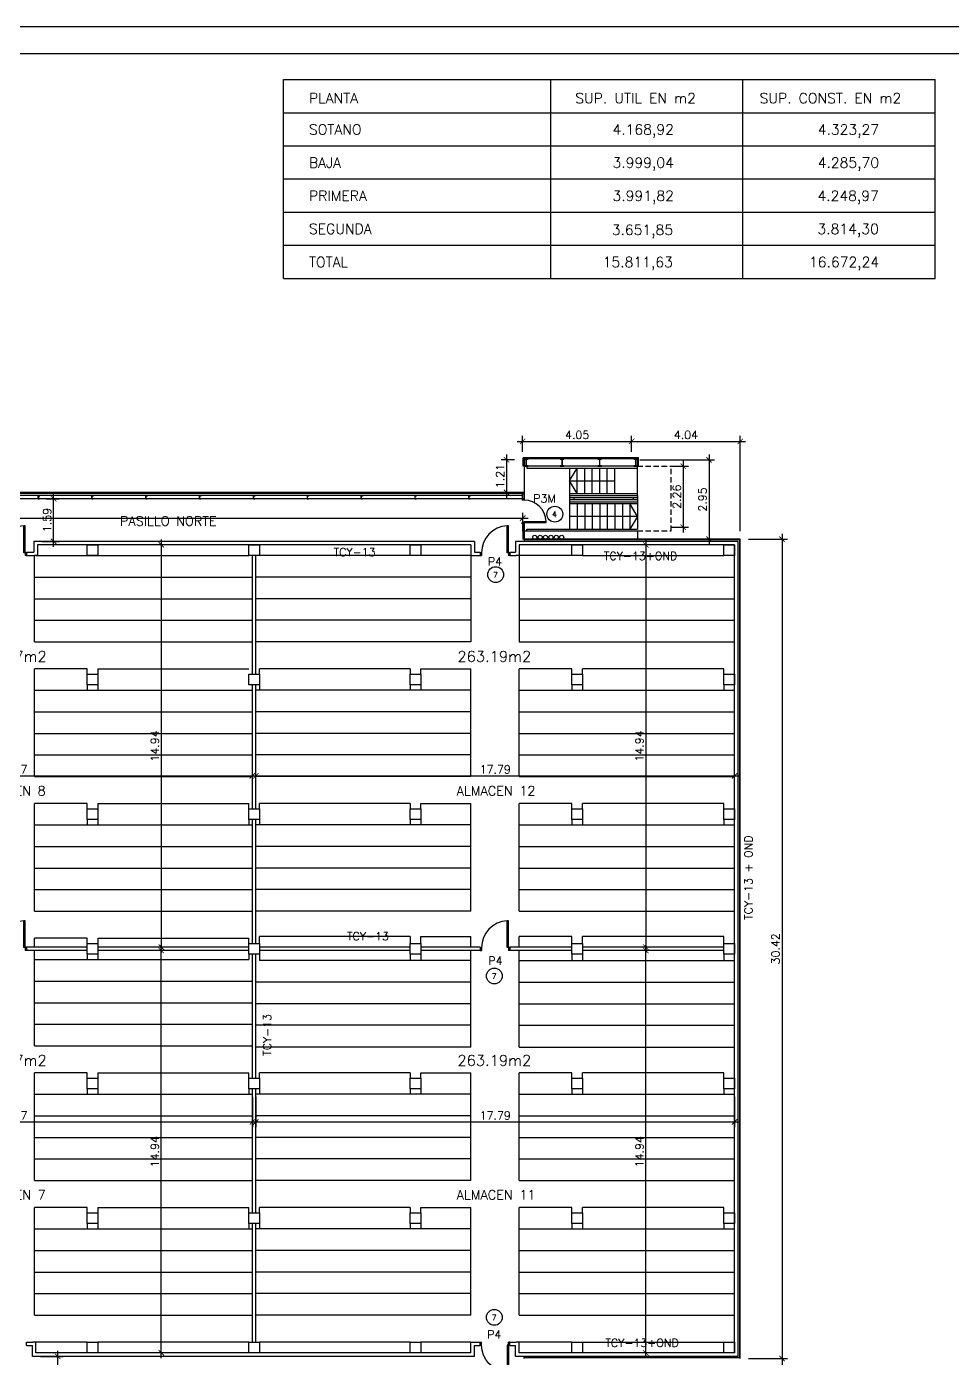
# Model space of a CAD drawing. Extents: x -1 to 154, y -18 to 77.
# Drawn here: x 67.16 to 101.55, y 27.43 to 76.88 of the extents above; entities that cross this region are included whole.
import ezdxf

# ---------------------------------------------------------------- set-up
doc = ezdxf.new("R2010")
doc.units = 0
doc.linetypes.add('TRAZOS', pattern=[0.75, 0.5, -0.25])
doc.layers.get('0').update_dxf_attribs({"linetype": 'CONTINUOUS'})
doc.layers.get('DEFPOINTS').update_dxf_attribs({"linetype": 'CONTINUOUS'})
for name, color, linetype in [('2', 2, 'CONTINUOUS'), ('4', 3, 'CONTINUOUS'), ('AMAESTRADO', 4, 'CONTINUOUS'), ('CARPINT', 1, 'CONTINUOUS'), ('COTAS', 7, 'CONTINUOUS'), ('FORMATO', 7, 'CONTINUOUS'), ('MOB', 40, 'CONTINUOUS'), ('REF-CAR', 3, 'CONTINUOUS'), ('SUP', 4, 'CONTINUOUS'), ('TABIQUERIA', 4, 'CONTINUOUS')]:
    doc.layers.add(name, color=color, linetype=linetype)
doc.styles.add('ROMANS', font='romans.shx')
doc.dimstyles.get("Standard").update_dxf_attribs({"dimtxt": 0.18, "dimasz": 0.18, "dimexe": 0.18, "dimexo": 0.0625, "dimgap": 0.09, "dimtad": 0, "dimtih": 1, "dimtoh": 1, "dimdec": 4, "dimzin": 0, "dimdsep": 46, "dimtxsty": 'Standard', "dimcen": 0.09, "dimadec": 0, "dimazin": 0, "dimtfac": 1, "dimtdec": 4, "dimtofl": 0, "dimtmove": 0, "dimatfit": 3, "dimfxl": 0, "dimtolj": 1, "dimtzin": 0, "dimarcsym": 0})

# ---------------------------------------------------------------- blocks, each defined once
blk = doc.blocks.new('_ARCHTICK')
at = {"color": 0, "linetype": 'ByBlock', "const_width": 0.15}
blk.add_lwpolyline([(-0.5, -0.5), (0.5, 0.5)], dxfattribs=at)
blk = doc.blocks.new('*D5')
at = {"linetype": 'ByBlock'}
for p, q in [((57.113, 57.632), (55.962, 57.632)), ((56.162, 57.832), (56.162, 42.497)), ((57.113, 42.697), (55.962, 42.697))]:
    blk.add_line(p, q, dxfattribs=at)
at = {"layer": 'DEFPOINTS', "color": 0, "linetype": 'ByBlock'}
for p in [(57.413, 57.632), (56.162, 42.697), (57.413, 42.697)]:
    blk.add_point(p, dxfattribs=at)
at = {"linetype": 'ByBlock', "xscale": 0.2, "yscale": 0.2, "zscale": 0.2}
for p, rotation in [((56.162, 57.632), 90), ((56.162, 42.697), 270)]:
    blk.add_blockref('_ARCHTICK', p, dxfattribs=dict(at, rotation=rotation))
at = {"linetype": 'ByBlock', "insert": (55.922, 50.164), "char_height": 0.3, "attachment_point": 5, "rotation": 90, "style": 'ROMANS'}
blk.add_mtext('\\A1;14.94', dxfattribs=at)
blk = doc.blocks.new('*D6')
at = {"linetype": 'ByBlock'}
for p, q in [((57.113, 42.567), (55.962, 42.567)), ((56.162, 27.432), (56.162, 42.767)), ((57.113, 27.632), (55.962, 27.632))]:
    blk.add_line(p, q, dxfattribs=at)
at = {"layer": 'DEFPOINTS', "color": 0, "linetype": 'ByBlock'}
for p in [(56.162, 42.567), (57.413, 42.567), (57.413, 27.632)]:
    blk.add_point(p, dxfattribs=at)
at = {"linetype": 'ByBlock', "xscale": 0.2, "yscale": 0.2, "zscale": 0.2}
for p, rotation in [((56.162, 42.567), 90), ((56.162, 27.632), 270)]:
    blk.add_blockref('_ARCHTICK', p, dxfattribs=dict(at, rotation=rotation))
at = {"linetype": 'ByBlock', "insert": (55.922, 35.099), "char_height": 0.3, "attachment_point": 5, "rotation": 90, "style": 'ROMANS'}
blk.add_mtext('\\A1;14.94', dxfattribs=at)
blk = doc.blocks.new('*D11')
at = {"linetype": 'ByBlock'}
for p, q in [((57.678, 37.132), (57.678, 36.006)), ((75.548, 37.132), (75.548, 36.006)), ((57.478, 36.206), (75.748, 36.206))]:
    blk.add_line(p, q, dxfattribs=at)
at = {"layer": 'DEFPOINTS', "color": 0, "linetype": 'ByBlock'}
for p in [(57.678, 37.432), (75.548, 37.432), (75.548, 36.206)]:
    blk.add_point(p, dxfattribs=at)
at = {"linetype": 'ByBlock', "xscale": 0.2, "yscale": 0.2, "zscale": 0.2, "rotation": 180}
blk.add_blockref('_ARCHTICK', (57.678, 36.206), dxfattribs=at)
at = {"linetype": 'ByBlock', "xscale": 0.2, "yscale": 0.2, "zscale": 0.2}
blk.add_blockref('_ARCHTICK', (75.548, 36.206), dxfattribs=at)
at = {"linetype": 'ByBlock', "insert": (66.613, 36.446), "char_height": 0.3, "attachment_point": 5, "style": 'ROMANS'}
blk.add_mtext('\\A1;17.87', dxfattribs=at)
blk = doc.blocks.new('*D12')
at = {"linetype": 'ByBlock'}
for p, q in [((91.118, 57.632), (89.967, 57.632)), ((90.167, 57.832), (90.167, 42.497)), ((91.118, 42.697), (89.967, 42.697))]:
    blk.add_line(p, q, dxfattribs=at)
at = {"layer": 'DEFPOINTS', "color": 0, "linetype": 'ByBlock'}
for p in [(91.418, 57.632), (90.167, 42.697), (91.418, 42.697)]:
    blk.add_point(p, dxfattribs=at)
at = {"linetype": 'ByBlock', "xscale": 0.2, "yscale": 0.2, "zscale": 0.2}
for p, rotation in [((90.167, 57.632), 90), ((90.167, 42.697), 270)]:
    blk.add_blockref('_ARCHTICK', p, dxfattribs=dict(at, rotation=rotation))
at = {"linetype": 'ByBlock', "insert": (89.927, 50.164), "char_height": 0.3, "attachment_point": 5, "rotation": 90, "style": 'ROMANS'}
blk.add_mtext('\\A1;14.94', dxfattribs=at)
blk = doc.blocks.new('*D13')
at = {"linetype": 'ByBlock'}
for p, q in [((91.118, 42.567), (89.967, 42.567)), ((90.167, 27.432), (90.167, 42.767)), ((91.118, 27.632), (89.967, 27.632))]:
    blk.add_line(p, q, dxfattribs=at)
at = {"layer": 'DEFPOINTS', "color": 0, "linetype": 'ByBlock'}
for p in [(90.167, 42.567), (91.418, 42.567), (91.418, 27.632)]:
    blk.add_point(p, dxfattribs=at)
at = {"linetype": 'ByBlock', "xscale": 0.2, "yscale": 0.2, "zscale": 0.2}
for p, rotation in [((90.167, 42.567), 90), ((90.167, 27.632), 270)]:
    blk.add_blockref('_ARCHTICK', p, dxfattribs=dict(at, rotation=rotation))
at = {"linetype": 'ByBlock', "insert": (89.927, 35.099), "char_height": 0.3, "attachment_point": 5, "rotation": 90, "style": 'ROMANS'}
blk.add_mtext('\\A1;14.94', dxfattribs=at)
blk = doc.blocks.new('*D17')
at = {"linetype": 'ByBlock'}
for p, q in [((39.763, 37.132), (39.763, 36.006)), ((57.548, 37.132), (57.548, 36.006)), ((39.563, 36.206), (57.748, 36.206))]:
    blk.add_line(p, q, dxfattribs=at)
at = {"layer": 'DEFPOINTS', "color": 0, "linetype": 'ByBlock'}
for p in [(39.763, 37.432), (57.548, 37.432), (57.548, 36.206)]:
    blk.add_point(p, dxfattribs=at)
at = {"linetype": 'ByBlock', "xscale": 0.2, "yscale": 0.2, "zscale": 0.2, "rotation": 180}
blk.add_blockref('_ARCHTICK', (39.763, 36.206), dxfattribs=at)
at = {"linetype": 'ByBlock', "xscale": 0.2, "yscale": 0.2, "zscale": 0.2}
blk.add_blockref('_ARCHTICK', (57.548, 36.206), dxfattribs=at)
at = {"linetype": 'ByBlock', "insert": (48.656, 36.446), "char_height": 0.3, "attachment_point": 5, "style": 'ROMANS'}
blk.add_mtext('\\A1;17.79', dxfattribs=at)
blk = doc.blocks.new('*D16')
at = {"linetype": 'ByBlock'}
for p, q in [((39.563, 49.057), (57.748, 49.057)), ((39.763, 48.132), (39.763, 49.257)), ((57.548, 48.132), (57.548, 49.257))]:
    blk.add_line(p, q, dxfattribs=at)
at = {"layer": 'DEFPOINTS', "color": 0, "linetype": 'ByBlock'}
for p in [(57.548, 49.057), (39.763, 47.832), (57.548, 47.832)]:
    blk.add_point(p, dxfattribs=at)
at = {"linetype": 'ByBlock', "xscale": 0.2, "yscale": 0.2, "zscale": 0.2, "rotation": 180}
blk.add_blockref('_ARCHTICK', (39.763, 49.057), dxfattribs=at)
at = {"linetype": 'ByBlock', "xscale": 0.2, "yscale": 0.2, "zscale": 0.2}
blk.add_blockref('_ARCHTICK', (57.548, 49.057), dxfattribs=at)
at = {"linetype": 'ByBlock', "insert": (48.656, 49.297), "char_height": 0.3, "attachment_point": 5, "style": 'ROMANS'}
blk.add_mtext('\\A1;17.79', dxfattribs=at)
blk = doc.blocks.new('*D18')
at = {"linetype": 'ByBlock'}
for p, q in [((57.478, 49.057), (75.748, 49.057)), ((57.678, 48.132), (57.678, 49.257)), ((75.548, 48.132), (75.548, 49.257))]:
    blk.add_line(p, q, dxfattribs=at)
at = {"layer": 'DEFPOINTS', "color": 0, "linetype": 'ByBlock'}
for p in [(75.548, 49.057), (57.678, 47.832), (75.548, 47.832)]:
    blk.add_point(p, dxfattribs=at)
at = {"linetype": 'ByBlock', "xscale": 0.2, "yscale": 0.2, "zscale": 0.2, "rotation": 180}
blk.add_blockref('_ARCHTICK', (57.678, 49.057), dxfattribs=at)
at = {"linetype": 'ByBlock', "xscale": 0.2, "yscale": 0.2, "zscale": 0.2}
blk.add_blockref('_ARCHTICK', (75.548, 49.057), dxfattribs=at)
at = {"linetype": 'ByBlock', "insert": (66.613, 49.297), "char_height": 0.3, "attachment_point": 5, "style": 'ROMANS'}
blk.add_mtext('\\A1;17.87', dxfattribs=at)
blk = doc.blocks.new('*D25')
at = {"linetype": 'ByBlock'}
for p, q in [((85.388, 61.477), (89.838, 61.477)), ((85.588, 61.092), (85.588, 61.677)), ((89.638, 61.092), (89.638, 61.677))]:
    blk.add_line(p, q, dxfattribs=at)
at = {"layer": 'DEFPOINTS', "color": 0, "linetype": 'ByBlock'}
for p in [(89.638, 61.477), (85.588, 60.792), (89.638, 60.792)]:
    blk.add_point(p, dxfattribs=at)
at = {"linetype": 'ByBlock', "xscale": 0.2, "yscale": 0.2, "zscale": 0.2, "rotation": 180}
blk.add_blockref('_ARCHTICK', (85.588, 61.477), dxfattribs=at)
at = {"linetype": 'ByBlock', "xscale": 0.2, "yscale": 0.2, "zscale": 0.2}
blk.add_blockref('_ARCHTICK', (89.638, 61.477), dxfattribs=at)
at = {"linetype": 'ByBlock', "insert": (87.613, 61.717), "char_height": 0.3, "attachment_point": 5, "style": 'ROMANS'}
blk.add_mtext('\\A1;4.05', dxfattribs=at)
blk = doc.blocks.new('*D26')
at = {"linetype": 'ByBlock'}
for p, q in [((91.123, 60.552), (91.752, 60.552)), ((91.552, 60.752), (91.552, 58.092)), ((91.123, 58.292), (91.752, 58.292))]:
    blk.add_line(p, q, dxfattribs=at)
at = {"layer": 'DEFPOINTS', "color": 0, "linetype": 'ByBlock'}
for p in [(90.823, 60.552), (90.823, 58.292), (91.552, 58.292)]:
    blk.add_point(p, dxfattribs=at)
at = {"linetype": 'ByBlock', "xscale": 0.2, "yscale": 0.2, "zscale": 0.2}
for p, rotation in [((91.552, 60.552), 90), ((91.552, 58.292), 270)]:
    blk.add_blockref('_ARCHTICK', p, dxfattribs=dict(at, rotation=rotation))
at = {"linetype": 'ByBlock', "insert": (91.312, 59.422), "char_height": 0.3, "attachment_point": 5, "rotation": 90, "style": 'ROMANS'}
blk.add_mtext('\\A1;2.26', dxfattribs=at)
blk = doc.blocks.new('*D27')
at = {"linetype": 'ByBlock'}
for p, q in [((92.512, 60.992), (92.512, 57.642)), ((89.938, 60.792), (92.712, 60.792)), ((89.873, 57.842), (92.712, 57.842))]:
    blk.add_line(p, q, dxfattribs=at)
at = {"layer": 'DEFPOINTS', "color": 0, "linetype": 'ByBlock'}
for p in [(89.638, 60.792), (89.573, 57.842), (92.512, 57.842)]:
    blk.add_point(p, dxfattribs=at)
at = {"linetype": 'ByBlock', "xscale": 0.2, "yscale": 0.2, "zscale": 0.2}
for p, rotation in [((92.512, 60.792), 90), ((92.512, 57.842), 270)]:
    blk.add_blockref('_ARCHTICK', p, dxfattribs=dict(at, rotation=rotation))
at = {"linetype": 'ByBlock', "insert": (92.272, 59.317), "char_height": 0.3, "attachment_point": 5, "rotation": 90, "style": 'ROMANS'}
blk.add_mtext('\\A1;2.95', dxfattribs=at)
blk = doc.blocks.new('*D28')
at = {"linetype": 'ByBlock'}
for p, q in [((84.99, 60.992), (84.99, 59.382)), ((85.288, 60.792), (84.79, 60.792)), ((85.354, 59.582), (84.79, 59.582))]:
    blk.add_line(p, q, dxfattribs=at)
at = {"layer": 'DEFPOINTS', "color": 0, "linetype": 'ByBlock'}
for p in [(85.588, 60.792), (84.99, 59.582), (85.654, 59.582)]:
    blk.add_point(p, dxfattribs=at)
at = {"linetype": 'ByBlock', "xscale": 0.2, "yscale": 0.2, "zscale": 0.2}
for p, rotation in [((84.99, 60.792), 90), ((84.99, 59.582), 270)]:
    blk.add_blockref('_ARCHTICK', p, dxfattribs=dict(at, rotation=rotation))
at = {"linetype": 'ByBlock', "insert": (84.75, 60.187), "char_height": 0.3, "attachment_point": 5, "rotation": 90, "style": 'ROMANS'}
blk.add_mtext('\\A1;1.21', dxfattribs=at)
blk = doc.blocks.new('*D29')
at = {"linetype": 'ByBlock'}
for p, q in [((89.438, 61.477), (93.873, 61.477)), ((89.638, 61.092), (89.638, 61.677)), ((93.673, 58.142), (93.673, 61.677))]:
    blk.add_line(p, q, dxfattribs=at)
at = {"layer": 'DEFPOINTS', "color": 0, "linetype": 'ByBlock'}
for p in [(93.673, 61.477), (89.638, 60.792), (93.673, 57.842)]:
    blk.add_point(p, dxfattribs=at)
at = {"linetype": 'ByBlock', "xscale": 0.2, "yscale": 0.2, "zscale": 0.2, "rotation": 180}
blk.add_blockref('_ARCHTICK', (89.638, 61.477), dxfattribs=at)
at = {"linetype": 'ByBlock', "xscale": 0.2, "yscale": 0.2, "zscale": 0.2}
blk.add_blockref('_ARCHTICK', (93.673, 61.477), dxfattribs=at)
at = {"linetype": 'ByBlock', "insert": (91.656, 61.717), "char_height": 0.3, "attachment_point": 5, "style": 'ROMANS'}
blk.add_mtext('\\A1;4.04', dxfattribs=at)
blk = doc.blocks.new('*D31')
at = {"linetype": 'ByBlock'}
for p, q in [((95.225, 58.042), (95.225, 27.222)), ((93.973, 57.842), (95.425, 57.842)), ((93.973, 27.422), (95.425, 27.422))]:
    blk.add_line(p, q, dxfattribs=at)
at = {"layer": 'DEFPOINTS', "color": 0, "linetype": 'ByBlock'}
for p in [(93.673, 57.842), (93.673, 27.422), (95.225, 27.422)]:
    blk.add_point(p, dxfattribs=at)
at = {"linetype": 'ByBlock', "xscale": 0.2, "yscale": 0.2, "zscale": 0.2}
for p, rotation in [((95.225, 57.842), 90), ((95.225, 27.422), 270)]:
    blk.add_blockref('_ARCHTICK', p, dxfattribs=dict(at, rotation=rotation))
at = {"linetype": 'ByBlock', "insert": (94.985, 42.632), "char_height": 0.3, "attachment_point": 5, "rotation": 90, "style": 'ROMANS'}
blk.add_mtext('\\A1;30.42', dxfattribs=at)
blk = doc.blocks.new('*D32')
at = {"layer": 'COTAS'}
for p, q in [((95.225, 27.622), (95.225, 24.542)), ((93.973, 24.742), (95.425, 24.742))]:
    blk.add_line(p, q, dxfattribs=at)
at = {"layer": 'DEFPOINTS', "color": 0}
for p in [(93.673, 27.422), (93.673, 24.742), (95.225, 24.742)]:
    blk.add_point(p, dxfattribs=at)
at = {"layer": 'COTAS', "xscale": 0.2, "yscale": 0.2, "zscale": 0.2}
for p, rotation in [((95.225, 27.422), 90), ((95.225, 24.742), 270)]:
    blk.add_blockref('_ARCHTICK', p, dxfattribs=dict(at, rotation=rotation))
at = {"layer": 'COTAS', "insert": (94.985, 26.082), "char_height": 0.3, "attachment_point": 5, "rotation": 90, "style": 'ROMANS'}
blk.add_mtext('\\A1;2.68', dxfattribs=at)
blk = doc.blocks.new('*D40')
at = {"linetype": 'ByBlock'}
for p, q in [((68.317, 24.462), (68.317, 27.702)), ((67.678, 27.502), (68.517, 27.502)), ((67.678, 24.662), (68.517, 24.662))]:
    blk.add_line(p, q, dxfattribs=at)
at = {"layer": 'DEFPOINTS', "color": 0, "linetype": 'ByBlock'}
for p in [(67.378, 27.502), (68.317, 27.502), (67.378, 24.662)]:
    blk.add_point(p, dxfattribs=at)
at = {"linetype": 'ByBlock', "xscale": 0.2, "yscale": 0.2, "zscale": 0.2}
for p, rotation in [((68.317, 27.502), 90), ((68.317, 24.662), 270)]:
    blk.add_blockref('_ARCHTICK', p, dxfattribs=dict(at, rotation=rotation))
at = {"linetype": 'ByBlock', "insert": (68.077, 26.082), "char_height": 0.3, "attachment_point": 5, "rotation": 90, "style": 'ROMANS'}
blk.add_mtext('\\A1;2.84', dxfattribs=at)
blk = doc.blocks.new('*D79')
at = {"linetype": 'ByBlock'}
for p, q in [((40.347, 58.628), (85.792, 58.628)), ((40.547, 58.142), (40.547, 58.828)), ((85.592, 58.142), (85.592, 58.828))]:
    blk.add_line(p, q, dxfattribs=at)
at = {"layer": 'DEFPOINTS', "color": 0, "linetype": 'ByBlock'}
for p in [(85.592, 58.628), (40.547, 57.842), (85.592, 57.842)]:
    blk.add_point(p, dxfattribs=at)
at = {"linetype": 'ByBlock', "xscale": 0.2, "yscale": 0.2, "zscale": 0.2, "rotation": 180}
blk.add_blockref('_ARCHTICK', (40.547, 58.628), dxfattribs=at)
at = {"linetype": 'ByBlock', "xscale": 0.2, "yscale": 0.2, "zscale": 0.2}
blk.add_blockref('_ARCHTICK', (85.592, 58.628), dxfattribs=at)
at = {"linetype": 'ByBlock', "insert": (63.07, 58.868), "char_height": 0.3, "attachment_point": 5, "style": 'ROMANS'}
blk.add_mtext('\\A1;45.05', dxfattribs=at)
blk = doc.blocks.new('*D80')
at = {"linetype": 'ByBlock'}
for p, q in [((67.891, 59.348), (68.366, 59.348)), ((68.166, 57.562), (68.166, 59.548)), ((67.733, 57.762), (68.366, 57.762))]:
    blk.add_line(p, q, dxfattribs=at)
at = {"layer": 'DEFPOINTS', "color": 0, "linetype": 'ByBlock'}
for p in [(67.591, 59.348), (68.166, 59.348), (67.433, 57.762)]:
    blk.add_point(p, dxfattribs=at)
at = {"linetype": 'ByBlock', "xscale": 0.2, "yscale": 0.2, "zscale": 0.2}
for p, rotation in [((68.166, 59.348), 90), ((68.166, 57.762), 270)]:
    blk.add_blockref('_ARCHTICK', p, dxfattribs=dict(at, rotation=rotation))
at = {"linetype": 'ByBlock', "insert": (67.926, 58.555), "char_height": 0.3, "attachment_point": 5, "rotation": 90, "style": 'ROMANS'}
blk.add_mtext('\\A1;1.59', dxfattribs=at)
blk = doc.blocks.new('P100D')
for p, q in [((0, 0), (0, -0.05)), ((-0.11, -0.05), (-1.11, -0.05)), ((-1.11, -0.05), (-1.11, -0.1)), ((-0.11, -0.1), (-1.11, -0.1)), ((-0.11, 0), (-0.11, -0.05)), ((-0.11, -0.05), (0, -0.05)), ((-0.11, -0.05), (-0.11, -0.1)), ((-0.11, -1.05), (0, -1.05)), ((-0.11, -1.1), (-0.11, -1.05)), ((0, -1.1), (0, -1.05))]:
    blk.add_line(p, q)
blk.add_arc((-0.11, -0.05), 1, 182.866, 270)
blk = doc.blocks.new('P80D')
for p, q in [((0, 0), (0, -0.05)), ((0.07, 0), (0.07, -0.05)), ((0, -0.05), (-0.825, -0.05)), ((-0.825, -0.05), (-0.825, -0.085)), ((0, -0.085), (-0.825, -0.085)), ((0, -0.05), (0.07, -0.05)), ((0, -0.05), (0, -0.085)), ((0, -0.875), (0.07, -0.875)), ((0, -0.925), (0, -0.875)), ((0.07, -0.925), (0.07, -0.875))]:
    blk.add_line(p, q)
blk.add_arc((0, -0.05), 0.825, 182.4315, 270)
blk = doc.blocks.new('A$C5F1F5EC7')
at = {"color": 3}
blk.add_lwpolyline([(0.003, 0.1), (0, 0.1), (0, 0.114, -0.414214), (0.006, 0.12), (0.044, 0.12, -0.414214), (0.05, 0.114), (0.05, 0.006, -0.414214), (0.044, 0), (0.006, 0, -0.414214), (0, 0.006), (0, 0.02), (0.003, 0.02), (0.003, 0.006, 0.414214), (0.006, 0.003), (0.044, 0.003, 0.414214), (0.047, 0.006), (0.047, 0.114, 0.414214), (0.044, 0.117), (0.006, 0.117, 0.414214), (0.003, 0.114)], format="xyb", close=True, dxfattribs=at)

msp = doc.modelspace()

# ---------------------------------------------------------------- linework, layer by layer
at = {"layer": '2'}
for p, q in [((89.853, 60.552), (85.654, 60.552)), ((85.654, 59.342), (85.654, 60.552)), ((85.742, 60.552), (85.742, 60.487)), ((85.742, 60.487), (89.853, 60.487)), ((87.333, 60.487), (87.333, 59.432)), ((87.333, 60.012), (87.613, 60.487)), ((87.613, 59.537), (87.613, 60.487)), ((87.613, 59.537), (87.613, 60.342)), ((87.893, 59.537), (87.893, 60.487)), ((88.173, 59.537), (88.173, 60.487)), ((88.453, 59.537), (88.453, 60.487)), ((88.733, 59.537), (88.733, 60.487)), ((89.013, 59.537), (89.013, 60.487)), ((89.853, 59.472), (89.853, 60.552)), ((89.853, 60.552), (89.893, 60.552)), ((87.333, 60.012), (89.013, 60.012)), ((87.613, 59.537), (87.333, 60.012)), ((85.654, 59.342), (41.613, 59.342)), ((87.333, 59.537), (89.853, 59.537)), ((87.333, 59.472), (89.853, 59.472)), ((87.333, 59.472), (87.333, 59.392)), ((87.493, 59.392), (89.693, 59.392)), ((89.853, 59.472), (89.853, 59.392)), ((87.333, 59.312), (87.333, 59.232)), ((87.333, 59.232), (87.333, 58.217)), ((87.333, 59.232), (89.853, 59.232)), ((87.333, 59.167), (89.853, 59.167)), ((87.493, 59.312), (89.693, 59.312)), ((87.613, 59.167), (87.613, 58.217)), ((87.893, 59.167), (87.893, 58.217)), ((88.173, 59.167), (88.173, 58.217)), ((88.453, 59.167), (88.453, 58.217)), ((88.733, 59.167), (88.733, 58.217)), ((89.013, 59.167), (89.013, 58.217)), ((89.293, 59.167), (89.293, 58.217)), ((89.853, 58.692), (89.573, 59.167)), ((89.573, 59.167), (89.573, 58.217)), ((89.853, 59.312), (89.853, 59.232)), ((89.853, 59.232), (89.853, 58.217)), ((89.853, 58.692), (87.333, 58.692)), ((89.853, 58.692), (89.573, 58.217)), ((85.642, 58.152), (89.853, 58.152)), ((85.742, 58.217), (89.853, 58.217)), ((85.742, 58.152), (85.742, 58.217)), ((89.853, 58.152), (89.853, 57.842))]:
    msp.add_line(p, q, dxfattribs=at)
at = {"layer": '2', "linetype": 'TRAZOS', "ltscale": 0.4}
for p, q in [((89.853, 60.552), (91.103, 60.552)), ((91.103, 58.152), (91.103, 60.552)), ((89.853, 58.152), (91.103, 58.152))]:
    msp.add_line(p, q, dxfattribs=at)
at = {"layer": '2'}
for centre in [(86.039, 57.917), (86.239, 57.917), (86.439, 57.917), (86.639, 57.917), (86.839, 57.917), (87.039, 57.917)]:
    msp.add_circle(centre, 0.075, dxfattribs=at)
at = {"layer": '4'}
for p, q in [((87.333, 59.392), (87.493, 59.392)), ((87.333, 59.392), (87.333, 59.312)), ((87.493, 59.392), (87.493, 59.312)), ((89.693, 59.392), (89.853, 59.392)), ((89.693, 59.392), (89.693, 59.312)), ((89.853, 59.392), (89.853, 59.312)), ((87.333, 59.312), (87.493, 59.312)), ((89.693, 59.312), (89.853, 59.312)), ((67.163, 57.362), (67.163, 57.232)), ((67.163, 57.362), (67.433, 57.362)), ((83.798, 57.762), (67.433, 57.762)), ((67.433, 57.762), (67.433, 57.362)), ((83.668, 57.632), (67.563, 57.632)), ((67.563, 57.632), (67.563, 57.232)), ((83.668, 57.632), (83.668, 57.232)), ((83.798, 57.762), (83.798, 57.362)), ((83.798, 57.362), (84.013, 57.362)), ((84.013, 57.362), (84.013, 57.232)), ((85.113, 57.362), (85.113, 57.232)), ((85.113, 57.362), (85.328, 57.362)), ((93.593, 57.762), (85.328, 57.762)), ((85.328, 57.762), (85.328, 57.362)), ((93.463, 57.632), (85.458, 57.632)), ((85.458, 57.632), (85.458, 57.232)), ((93.673, 57.842), (85.642, 57.842)), ((85.642, 57.842), (85.642, 57.762)), ((93.653, 57.822), (85.642, 57.822)), ((93.463, 27.632), (93.463, 57.632)), ((93.593, 27.502), (93.593, 57.762)), ((93.653, 27.442), (93.653, 57.822)), ((93.673, 27.422), (93.673, 57.842)), ((67.163, 57.232), (67.453, 57.232)), ((67.563, 57.232), (67.453, 57.232)), ((75.548, 52.832), (75.548, 57.232)), ((75.678, 52.832), (75.678, 57.232)), ((83.668, 57.232), (83.778, 57.232)), ((83.778, 57.232), (84.013, 57.232)), ((85.113, 57.232), (85.348, 57.232)), ((85.458, 57.232), (85.348, 57.232)), ((75.548, 47.832), (75.548, 52.432)), ((75.678, 47.832), (75.678, 52.432)), ((75.548, 42.832), (75.548, 47.432)), ((75.678, 42.832), (75.678, 47.432)), ((69.413, 42.697), (67.163, 42.697)), ((67.163, 42.697), (67.163, 42.567)), ((69.413, 42.567), (67.163, 42.567)), ((75.413, 42.697), (69.813, 42.697)), ((75.413, 42.567), (69.813, 42.567)), ((81.413, 42.697), (75.813, 42.697)), ((81.413, 42.567), (75.813, 42.567)), ((84.013, 42.697), (81.813, 42.697)), ((84.013, 42.567), (81.813, 42.567)), ((84.013, 42.697), (84.013, 42.567)), ((87.413, 42.697), (85.113, 42.697)), ((85.113, 42.697), (85.113, 42.567)), ((87.413, 42.567), (85.113, 42.567)), ((93.063, 42.697), (87.813, 42.697)), ((93.063, 42.567), (87.813, 42.567)), ((75.548, 37.832), (75.548, 42.432)), ((75.678, 37.832), (75.678, 42.432)), ((75.548, 32.832), (75.548, 37.432)), ((75.678, 32.832), (75.678, 37.432)), ((75.548, 28.032), (75.548, 32.432)), ((75.678, 28.032), (75.678, 32.432)), ((67.163, 28.032), (67.398, 28.032)), ((67.163, 27.902), (67.163, 28.032)), ((67.163, 27.902), (67.378, 27.902)), ((67.378, 27.502), (67.378, 27.902)), ((67.508, 28.032), (67.398, 28.032)), ((67.508, 27.632), (67.508, 28.032)), ((83.668, 27.632), (83.668, 28.032)), ((83.668, 28.032), (83.778, 28.032)), ((83.778, 28.032), (84.013, 28.032)), ((83.798, 27.502), (83.798, 27.902)), ((83.798, 27.902), (84.013, 27.902)), ((84.013, 27.902), (84.013, 28.032)), ((85.113, 27.902), (85.113, 28.032)), ((85.113, 28.032), (85.348, 28.032)), ((85.113, 27.902), (85.328, 27.902)), ((85.328, 27.502), (85.328, 27.902)), ((85.458, 28.032), (85.348, 28.032)), ((85.458, 27.632), (85.458, 28.032)), ((83.798, 27.502), (67.378, 27.502)), ((83.668, 27.632), (67.508, 27.632)), ((93.593, 27.502), (85.328, 27.502)), ((93.463, 27.632), (85.458, 27.632)), ((85.642, 27.422), (85.642, 27.502)), ((93.653, 27.442), (85.642, 27.442))]:
    msp.add_line(p, q, dxfattribs=at)
for points in [[(85.722, 60.552), (85.789, 60.552), (85.789, 60.562), (85.74, 60.562, -0.414214), (85.725, 60.577), (85.725, 60.796, -0.414214), (85.74, 60.811), (85.789, 60.811), (85.789, 60.822), (85.654, 60.822), (85.654, 60.811), (85.703, 60.811, -0.414214), (85.718, 60.796), (85.718, 60.577, -0.414214), (85.703, 60.562), (85.654, 60.562), (85.654, 60.552)], [(87.054, 60.552), (87.122, 60.552), (87.122, 60.562), (87.072, 60.562, -0.414214), (87.057, 60.577), (87.057, 60.796, -0.414214), (87.072, 60.811), (87.122, 60.811), (87.122, 60.822), (86.987, 60.822), (86.987, 60.811), (87.036, 60.811, -0.414214), (87.051, 60.796), (87.051, 60.577, -0.414214), (87.036, 60.562), (86.987, 60.562), (86.987, 60.552)], [(88.453, 60.552), (88.521, 60.552), (88.521, 60.562), (88.471, 60.562, -0.414214), (88.456, 60.577), (88.456, 60.796, -0.414214), (88.471, 60.811), (88.521, 60.811), (88.521, 60.822), (88.386, 60.822), (88.386, 60.811), (88.435, 60.811, -0.414214), (88.45, 60.796), (88.45, 60.577, -0.414214), (88.435, 60.562), (88.386, 60.562), (88.386, 60.552)], [(89.786, 60.552), (89.853, 60.552), (89.853, 60.562), (89.804, 60.562, -0.414214), (89.789, 60.577), (89.789, 60.796, -0.414214), (89.804, 60.811), (89.853, 60.811), (89.853, 60.822), (89.718, 60.822), (89.718, 60.811), (89.767, 60.811, -0.414214), (89.782, 60.796), (89.782, 60.577, -0.414214), (89.767, 60.562), (89.718, 60.562), (89.718, 60.552)], [(85.58, 59.382), (85.58, 59.346, 0.414214), (85.583, 59.344), (85.644, 59.344, 0.414214), (85.646, 59.346), (85.646, 59.352), (85.648, 59.352), (85.648, 59.346, -0.414214), (85.644, 59.342), (85.583, 59.342, -0.414214), (85.578, 59.346), (85.578, 59.382), (85.578, 59.537, -0.414214), (85.583, 59.542), (85.644, 59.542, -0.414214), (85.648, 59.537), (85.648, 59.532), (85.646, 59.532), (85.646, 59.537, 0.414214), (85.644, 59.54), (85.583, 59.54, 0.414214), (85.58, 59.537)]]:
    msp.add_lwpolyline(points, format="xyb", close=True, dxfattribs=at)
for points in [[(69.813, 57.232), (69.413, 57.232), (69.413, 57.632), (69.813, 57.632)], [(75.813, 57.232), (75.413, 57.232), (75.413, 57.632), (75.813, 57.632)], [(81.813, 57.232), (81.413, 57.232), (81.413, 57.632), (81.813, 57.632)], [(87.813, 57.232), (87.413, 57.232), (87.413, 57.632), (87.813, 57.632)], [(93.463, 57.232), (93.063, 57.232), (93.063, 57.632), (93.463, 57.632)], [(69.813, 52.432), (69.413, 52.432), (69.413, 52.832), (69.813, 52.832)], [(75.813, 52.432), (75.413, 52.432), (75.413, 52.832), (75.813, 52.832)], [(81.813, 52.432), (81.413, 52.432), (81.413, 52.832), (81.813, 52.832)], [(87.813, 52.432), (87.413, 52.432), (87.413, 52.832), (87.813, 52.832)], [(93.463, 52.432), (93.063, 52.432), (93.063, 52.832), (93.463, 52.832)], [(69.813, 47.432), (69.413, 47.432), (69.413, 47.832), (69.813, 47.832)], [(75.813, 47.432), (75.413, 47.432), (75.413, 47.832), (75.813, 47.832)], [(81.813, 47.432), (81.413, 47.432), (81.413, 47.832), (81.813, 47.832)], [(87.813, 47.432), (87.413, 47.432), (87.413, 47.832), (87.813, 47.832)], [(93.463, 47.432), (93.063, 47.432), (93.063, 47.832), (93.463, 47.832)], [(69.813, 42.432), (69.413, 42.432), (69.413, 42.832), (69.813, 42.832)], [(75.813, 42.432), (75.413, 42.432), (75.413, 42.832), (75.813, 42.832)], [(81.813, 42.432), (81.413, 42.432), (81.413, 42.832), (81.813, 42.832)], [(87.813, 42.432), (87.413, 42.432), (87.413, 42.832), (87.813, 42.832)], [(93.463, 42.432), (93.063, 42.432), (93.063, 42.832), (93.463, 42.832)], [(69.813, 37.432), (69.413, 37.432), (69.413, 37.832), (69.813, 37.832)], [(75.813, 37.432), (75.413, 37.432), (75.413, 37.832), (75.813, 37.832)], [(81.813, 37.432), (81.413, 37.432), (81.413, 37.832), (81.813, 37.832)], [(87.813, 37.432), (87.413, 37.432), (87.413, 37.832), (87.813, 37.832)], [(93.463, 37.432), (93.063, 37.432), (93.063, 37.832), (93.463, 37.832)], [(69.813, 32.432), (69.413, 32.432), (69.413, 32.832), (69.813, 32.832)], [(75.813, 32.432), (75.413, 32.432), (75.413, 32.832), (75.813, 32.832)], [(81.813, 32.432), (81.413, 32.432), (81.413, 32.832), (81.813, 32.832)], [(87.813, 32.432), (87.413, 32.432), (87.413, 32.832), (87.813, 32.832)], [(93.463, 32.432), (93.063, 32.432), (93.063, 32.832), (93.463, 32.832)], [(69.813, 27.632), (69.413, 27.632), (69.413, 28.032), (69.813, 28.032)], [(75.813, 27.632), (75.413, 27.632), (75.413, 28.032), (75.813, 28.032)], [(81.813, 27.632), (81.413, 27.632), (81.413, 28.032), (81.813, 28.032)], [(87.813, 27.632), (87.413, 27.632), (87.413, 28.032), (87.813, 28.032)], [(93.463, 27.632), (93.063, 27.632), (93.063, 28.032), (93.463, 28.032)]]:
    msp.add_lwpolyline(points, close=True, dxfattribs=at)
at = {"layer": 'AMAESTRADO'}
for centre in [(86.784, 58.773), (84.587, 56.529), (84.536, 41.623), (84.536, 28.948)]:
    msp.add_circle(centre, 0.294, dxfattribs=at)
at = {"layer": 'CARPINT'}
for p, q in [((89.893, 60.862), (85.614, 60.862)), ((85.614, 60.552), (85.614, 60.862)), ((85.614, 60.822), (85.614, 60.862)), ((85.654, 60.552), (85.654, 60.862)), ((85.654, 60.822), (85.654, 60.862)), ((89.853, 60.822), (89.853, 60.862)), ((89.853, 60.552), (89.853, 60.862)), ((89.853, 60.822), (89.853, 60.862)), ((89.893, 60.822), (89.893, 60.862)), ((89.893, 60.552), (89.893, 60.862)), ((89.893, 60.822), (85.614, 60.822)), ((85.654, 60.592), (85.614, 60.592)), ((85.654, 60.552), (85.614, 60.552)), ((89.853, 60.602), (89.893, 60.602)), ((85.654, 59.582), (31.478, 59.582)), ((85.654, 59.542), (31.478, 59.542)), ((85.578, 59.462), (31.544, 59.462)), ((85.614, 59.542), (85.614, 59.582)), ((85.654, 59.542), (85.654, 59.582)), ((85.572, 58.417), (85.642, 58.417)), ((85.592, 58.417), (85.592, 57.842)), ((85.642, 58.417), (85.642, 57.842)), ((85.642, 57.892), (85.592, 57.892)), ((85.642, 57.842), (85.592, 57.842))]:
    msp.add_line(p, q, dxfattribs=at)
at = {"layer": 'FORMATO'}
msp.add_line((-1.023, 76.876), (153.848, 76.876), dxfattribs=at)
at = {"layer": 'FORMATO', "color": 5}
msp.add_line((3.977, 75.876), (152.848, 75.876), dxfattribs=at)
at = {"layer": 'MOB'}
for p, q in [((67.453, 54.032), (67.453, 57.232)), ((67.508, 57.232), (75.413, 57.232)), ((81.413, 57.232), (75.813, 57.232)), ((83.668, 57.232), (81.813, 57.232)), ((83.668, 57.232), (83.668, 54.032)), ((85.458, 57.232), (85.458, 54.032)), ((87.413, 57.232), (85.458, 57.232)), ((87.813, 57.232), (93.063, 57.232)), ((67.453, 56.432), (75.558, 56.432)), ((83.668, 56.432), (75.668, 56.432)), ((85.458, 56.432), (93.463, 56.432)), ((67.453, 55.632), (75.558, 55.632)), ((83.668, 55.632), (75.668, 55.632)), ((85.458, 55.632), (93.463, 55.632)), ((67.453, 54.832), (75.558, 54.832)), ((83.668, 54.832), (75.668, 54.832)), ((85.458, 54.832), (93.463, 54.832)), ((67.453, 54.032), (75.558, 54.032)), ((83.668, 54.032), (75.668, 54.032)), ((85.458, 54.032), (93.463, 54.032)), ((69.413, 53.032), (67.453, 53.032)), ((67.453, 49.032), (67.453, 53.032)), ((69.413, 52.832), (69.413, 53.032)), ((69.813, 53.032), (75.413, 53.032)), ((69.813, 53.032), (69.813, 52.832)), ((81.413, 53.032), (75.813, 53.032)), ((75.813, 52.832), (75.813, 53.032)), ((81.413, 53.032), (81.413, 52.832)), ((81.813, 52.832), (81.813, 53.032)), ((81.813, 53.032), (83.668, 53.032)), ((83.668, 49.032), (83.668, 53.032)), ((85.458, 49.032), (85.458, 53.032)), ((87.413, 53.032), (85.458, 53.032)), ((87.413, 52.832), (87.413, 53.032)), ((93.063, 53.032), (87.813, 53.032)), ((87.813, 52.832), (87.813, 53.032)), ((93.063, 52.832), (93.063, 53.032)), ((69.413, 52.432), (69.413, 52.232)), ((69.813, 52.432), (69.813, 52.232)), ((75.813, 52.432), (75.813, 52.232)), ((81.413, 52.432), (81.413, 52.232)), ((81.813, 52.432), (81.813, 52.232)), ((87.413, 52.432), (87.413, 52.232)), ((87.813, 52.432), (87.813, 52.232)), ((93.063, 52.432), (93.063, 52.232)), ((67.453, 52.232), (75.558, 52.232)), ((83.668, 52.232), (75.668, 52.232)), ((85.458, 52.232), (93.463, 52.232)), ((67.453, 51.432), (75.558, 51.432)), ((83.668, 51.432), (75.668, 51.432)), ((85.458, 51.432), (93.463, 51.432)), ((67.453, 50.632), (75.558, 50.632)), ((83.668, 50.632), (75.668, 50.632)), ((85.458, 50.632), (93.463, 50.632)), ((67.453, 49.832), (75.558, 49.832)), ((83.668, 49.832), (75.668, 49.832)), ((85.458, 49.832), (93.463, 49.832)), ((67.453, 49.032), (75.558, 49.032)), ((83.668, 49.032), (75.668, 49.032)), ((85.458, 49.032), (93.463, 49.032)), ((69.413, 48.032), (67.453, 48.032)), ((67.453, 44.032), (67.453, 48.032)), ((69.413, 47.832), (69.413, 48.032)), ((69.813, 48.032), (75.413, 48.032)), ((69.813, 48.032), (69.813, 47.832)), ((75.413, 47.832), (75.413, 48.032)), ((81.413, 48.032), (75.813, 48.032)), ((75.813, 47.832), (75.813, 48.032)), ((81.413, 48.032), (81.413, 47.832)), ((81.813, 47.832), (81.813, 48.032)), ((81.813, 48.032), (83.668, 48.032)), ((83.668, 44.032), (83.668, 48.032)), ((85.458, 44.032), (85.458, 48.032)), ((87.413, 48.032), (85.458, 48.032)), ((87.413, 47.832), (87.413, 48.032)), ((93.063, 48.032), (87.813, 48.032)), ((87.813, 47.832), (87.813, 48.032)), ((93.063, 47.832), (93.063, 48.032)), ((67.453, 47.232), (75.558, 47.232)), ((69.413, 47.432), (69.413, 47.232)), ((69.813, 47.432), (69.813, 47.232)), ((75.413, 47.432), (75.413, 47.232)), ((83.668, 47.232), (75.668, 47.232)), ((75.813, 47.432), (75.813, 47.232)), ((81.413, 47.432), (81.413, 47.232)), ((81.813, 47.432), (81.813, 47.232)), ((85.458, 47.232), (93.463, 47.232)), ((87.413, 47.432), (87.413, 47.232)), ((87.813, 47.432), (87.813, 47.232)), ((93.063, 47.432), (93.063, 47.232)), ((67.453, 46.432), (75.558, 46.432)), ((83.668, 46.432), (75.668, 46.432)), ((85.458, 46.432), (93.463, 46.432)), ((67.453, 45.632), (75.558, 45.632)), ((83.668, 45.632), (75.668, 45.632)), ((85.458, 45.632), (93.463, 45.632)), ((67.453, 44.832), (75.558, 44.832)), ((83.668, 44.832), (75.668, 44.832)), ((85.458, 44.832), (93.463, 44.832)), ((67.453, 44.032), (75.558, 44.032)), ((83.668, 44.032), (75.668, 44.032)), ((85.458, 44.032), (93.463, 44.032)), ((69.413, 43.032), (67.453, 43.032)), ((67.453, 42.687), (67.453, 43.032)), ((69.413, 42.832), (69.413, 43.032)), ((69.813, 43.032), (75.413, 43.032)), ((69.813, 43.032), (69.813, 42.832)), ((75.413, 42.832), (75.413, 43.032)), ((81.413, 43.087), (75.813, 43.087)), ((75.813, 42.832), (75.813, 43.087)), ((81.413, 43.087), (81.413, 42.832)), ((81.813, 42.832), (81.813, 43.087)), ((81.813, 43.087), (83.668, 43.087)), ((83.668, 42.687), (83.668, 43.087)), ((87.413, 43.087), (85.458, 43.087)), ((85.458, 42.687), (85.458, 43.087)), ((87.413, 42.832), (87.413, 43.087)), ((93.063, 43.087), (87.813, 43.087)), ((87.813, 42.832), (87.813, 43.087)), ((93.063, 42.832), (93.063, 43.087)), ((67.453, 39.032), (67.453, 42.577)), ((83.668, 38.977), (83.668, 42.577)), ((85.458, 38.977), (85.458, 42.577)), ((67.453, 42.232), (75.413, 42.232)), ((69.413, 42.432), (69.413, 42.232)), ((69.813, 42.432), (69.813, 42.232)), ((75.413, 42.432), (75.413, 42.232)), ((75.813, 42.432), (75.813, 42.197)), ((83.668, 42.197), (75.813, 42.197)), ((81.413, 42.432), (81.413, 42.197)), ((81.813, 42.432), (81.813, 42.197)), ((85.458, 42.197), (93.463, 42.197)), ((87.413, 42.432), (87.413, 42.197)), ((87.813, 42.432), (87.813, 42.197)), ((93.063, 42.432), (93.063, 42.197)), ((67.453, 41.432), (75.558, 41.432)), ((83.668, 41.397), (75.668, 41.397)), ((85.458, 41.397), (93.463, 41.397)), ((67.453, 40.632), (75.558, 40.632)), ((83.668, 40.597), (75.668, 40.597)), ((85.458, 40.597), (93.463, 40.597)), ((67.453, 39.832), (75.558, 39.832)), ((83.668, 39.797), (75.668, 39.797)), ((85.458, 39.797), (93.463, 39.797)), ((67.453, 39.032), (75.558, 39.032)), ((83.668, 38.977), (75.668, 38.977)), ((85.458, 38.977), (93.463, 38.977)), ((69.413, 38.032), (67.453, 38.032)), ((67.453, 34.032), (67.453, 38.032)), ((69.413, 37.832), (69.413, 38.032)), ((69.813, 38.032), (75.413, 38.032)), ((69.813, 38.032), (69.813, 37.832)), ((75.413, 37.832), (75.413, 38.032)), ((81.413, 38.032), (75.813, 38.032)), ((75.813, 37.832), (75.813, 38.032)), ((81.413, 38.032), (81.413, 37.832)), ((81.813, 37.832), (81.813, 38.032)), ((81.813, 38.032), (83.668, 38.032)), ((83.668, 34.032), (83.668, 38.032)), ((85.458, 34.032), (85.458, 38.032)), ((87.413, 38.032), (85.458, 38.032)), ((87.413, 37.832), (87.413, 38.032)), ((93.063, 38.032), (87.813, 38.032)), ((87.813, 37.832), (87.813, 38.032)), ((93.063, 37.832), (93.063, 38.032)), ((67.453, 37.232), (75.558, 37.232)), ((69.413, 37.432), (69.413, 37.232)), ((69.813, 37.432), (69.813, 37.232)), ((75.413, 37.432), (75.413, 37.232)), ((83.668, 37.232), (75.668, 37.232)), ((75.813, 37.432), (75.813, 37.232)), ((81.413, 37.432), (81.413, 37.232)), ((81.813, 37.432), (81.813, 37.232)), ((85.458, 37.232), (93.463, 37.232)), ((87.413, 37.432), (87.413, 37.232)), ((87.813, 37.432), (87.813, 37.232)), ((93.063, 37.432), (93.063, 37.232)), ((67.453, 36.432), (75.558, 36.432)), ((83.668, 36.432), (75.668, 36.432)), ((85.458, 36.432), (93.463, 36.432)), ((67.453, 35.632), (75.558, 35.632)), ((83.668, 35.632), (75.668, 35.632)), ((85.458, 35.632), (93.463, 35.632)), ((67.453, 34.832), (75.558, 34.832)), ((83.668, 34.832), (75.668, 34.832)), ((85.458, 34.832), (93.463, 34.832)), ((67.453, 34.032), (75.558, 34.032)), ((83.668, 34.032), (75.668, 34.032)), ((85.458, 34.032), (93.463, 34.032)), ((69.413, 33.032), (67.453, 33.032)), ((67.453, 29.032), (67.453, 33.032)), ((69.413, 32.832), (69.413, 33.032)), ((69.813, 33.032), (75.413, 33.032)), ((69.813, 33.032), (69.813, 32.832)), ((75.413, 32.832), (75.413, 33.032)), ((81.413, 33.032), (75.813, 33.032)), ((75.813, 32.832), (75.813, 33.032)), ((81.413, 33.032), (81.413, 32.832)), ((81.813, 32.832), (81.813, 33.032)), ((81.813, 33.032), (83.668, 33.032)), ((83.668, 29.032), (83.668, 33.032)), ((85.458, 29.032), (85.458, 33.032)), ((87.413, 33.032), (85.458, 33.032)), ((87.413, 32.832), (87.413, 33.032)), ((93.063, 33.032), (87.813, 33.032)), ((87.813, 32.832), (87.813, 33.032)), ((93.063, 32.832), (93.063, 33.032)), ((67.453, 32.232), (75.558, 32.232)), ((69.413, 32.432), (69.413, 32.232)), ((69.813, 32.432), (69.813, 32.232)), ((75.413, 32.432), (75.413, 32.232)), ((83.668, 32.232), (75.668, 32.232)), ((75.813, 32.432), (75.813, 32.232)), ((81.413, 32.432), (81.413, 32.232)), ((81.813, 32.432), (81.813, 32.232)), ((85.458, 32.232), (93.463, 32.232)), ((87.413, 32.432), (87.413, 32.232)), ((87.813, 32.432), (87.813, 32.232)), ((93.063, 32.432), (93.063, 32.232)), ((67.453, 31.432), (75.558, 31.432)), ((83.668, 31.432), (75.668, 31.432)), ((85.458, 31.432), (93.463, 31.432)), ((67.453, 30.632), (75.558, 30.632)), ((83.668, 30.632), (75.668, 30.632)), ((85.458, 30.632), (93.463, 30.632)), ((67.453, 29.832), (75.558, 29.832)), ((83.668, 29.832), (75.668, 29.832)), ((85.458, 29.832), (93.463, 29.832)), ((67.453, 29.032), (75.558, 29.032)), ((83.668, 29.032), (75.668, 29.032)), ((85.458, 29.032), (93.463, 29.032)), ((69.413, 28.032), (67.508, 28.032)), ((75.413, 28.032), (69.813, 28.032)), ((81.413, 28.032), (75.813, 28.032)), ((83.668, 28.032), (81.813, 28.032)), ((87.413, 28.032), (85.458, 28.032)), ((87.813, 28.032), (93.063, 28.032))]:
    msp.add_line(p, q, dxfattribs=at)
at = {"layer": 'SUP'}
for p, q in [((76.701, 74.91), (100.911, 74.91)), ((76.701, 67.528), (76.701, 74.91)), ((86.637, 67.528), (86.637, 74.91)), ((93.774, 67.528), (93.774, 74.91)), ((100.911, 67.528), (100.911, 74.91)), ((76.701, 73.68), (100.911, 73.68)), ((76.701, 68.758), (100.911, 68.758)), ((76.701, 67.528), (100.911, 67.528))]:
    msp.add_line(p, q, dxfattribs=at)
at = {"layer": 'SUP', "color": 7}
for p, q in [((76.701, 72.449), (100.911, 72.449)), ((76.701, 71.219), (100.911, 71.219)), ((76.701, 69.988), (100.911, 69.988))]:
    msp.add_line(p, q, dxfattribs=at)

# ---------------------------------------------------------------- block references
at = {"layer": '4', "xscale": -1}
for p in [(67.638, 59.342), (69.638, 59.342), (71.638, 59.342), (73.638, 59.342), (75.638, 59.342), (77.638, 59.342), (79.638, 59.342), (81.638, 59.342), (83.638, 59.342)]:
    msp.add_blockref('A$C5F1F5EC7', p, dxfattribs=at)
at = {"layer": 'CARPINT'}
for name, p, rotation in [('P80D', (85.642, 58.417), 180), ('P100D', (67.163, 57.232), 270), ('P100D', (85.113, 57.232), 270), ('P100D', (67.163, 42.567), 270), ('P100D', (85.113, 42.567), 270)]:
    msp.add_blockref(name, p, dxfattribs=dict(at, rotation=rotation))
at = {"layer": 'CARPINT', "xscale": -1, "rotation": 270}
msp.add_blockref('P100D', (85.113, 28.032), dxfattribs=at)

# ---------------------------------------------------------------- texts
at = {"layer": 'AMAESTRADO', "style": 'ROMANS'}
for s, p in [('4', (86.689, 58.667)), ('7', (84.493, 56.423)), ('7', (84.442, 41.517)), ('7', (84.442, 28.842))]:
    msp.add_text(s, height=0.2, dxfattribs=at).set_placement(p)
at = {"layer": 'MOB', "color": 7, "style": 'ROMANS'}
for s, p in [('PASILLO NORTE', (70.631, 58.342)), ('ALMACEN 8', (65.244, 48.326)), ('ALMACEN 12', (83.139, 48.326)), ('ALMACEN 7', (65.244, 33.326)), ('ALMACEN 11', (83.139, 33.326))]:
    msp.add_text(s, height=0.35, dxfattribs=at).set_placement(p)
at = {"layer": 'REF-CAR', "style": 'ROMANS'}
for s, p in [('P3M', (85.982, 59.208)), ('P4', (84.297, 56.864)), ('P4', (84.317, 42.043)), ('P4', (84.27, 28.162))]:
    msp.add_text(s, height=0.3, dxfattribs=at).set_placement(p)
at = {"layer": 'SUP', "style": 'ROMANS'}
for s, height, p in [('PLANTA', 0.38, (77.653, 74.028)), ('SUP. UTIL EN m2', 0.38, (87.545, 74.028)), ('SUP. CONST. EN m2', 0.38, (94.391, 74.028)), ('264.77m2', 0.4, (65.165, 53.29)), ('263.19m2', 0.4, (83.165, 53.29)), ('264.77m2', 0.4, (65.165, 38.29)), ('263.19m2', 0.4, (83.165, 38.29))]:
    msp.add_text(s, height=height, dxfattribs=at).set_placement(p)
at = {"layer": 'SUP', "color": 7, "style": 'ROMANS'}
for s, p in [('SOTANO', (77.652, 72.865)), ('4.168,92', (88.927, 72.865)), ('4.323,27', (96.55, 72.865)), ('BAJA', (77.652, 71.634)), ('3.999,04', (88.927, 71.634)), ('4.285,70', (96.55, 71.634)), ('PRIMERA', (77.652, 70.404)), ('3.991,82', (88.927, 70.404)), ('4.248,97', (96.54, 70.404)), ('SEGUNDA', (77.652, 69.173)), ('3.651,85', (88.898, 69.14)), ('3.814,30', (96.54, 69.173))]:
    msp.add_text(s, height=0.38, dxfattribs=at).set_placement(p)
at = {"layer": 'SUP', "color": 4, "style": 'ROMANS'}
for s, p in [('TOTAL', (77.652, 67.943)), ('15.811,63', (88.563, 67.943)), ('16.672,24', (96.227, 67.943))]:
    msp.add_text(s, height=0.38, dxfattribs=at).set_placement(p)
at = {"layer": 'TABIQUERIA', "style": 'ROMANS'}
for s, p in [('TCY-13', (78.568, 57.213)), ('TCY-13+OND', (88.607, 57.07)), ('TCY-13', (79.064, 42.951)), ('TCY-13+OND', (88.662, 27.851))]:
    msp.add_text(s, height=0.3, dxfattribs=at).set_placement(p)
for s, p in [('TCY-13 + OND', (94.126, 43.707)), ('TCY-13', (76.246, 38.658))]:
    msp.add_text(s, height=0.3, rotation=90, dxfattribs=at).set_placement(p)

# ---------------------------------------------------------------- dimensions: what is measured, and where the dimension line sits
at = {"layer": 'COTAS'}
for base, p1, p2, picture, middle in [((89.638, 61.477), (85.588, 60.792), (89.638, 60.792), '*D25', (87.613, 61.717)), ((93.673157781, 61.47679038), (89.638157781, 60.791667665), (93.673157781, 57.841667665), '*D29', (91.655657781, 61.71679038)), ((85.5922, 58.6281), (40.5469, 57.8417), (85.5922, 57.8417), '*D79', (63.0695, 58.8681)), ((75.548, 36.206), (57.678, 37.432), (75.548, 37.432), '*D11', (66.613, 36.446))]:
    dim = msp.add_linear_dim(base=base, p1=p1, p2=p2, dimstyle='Standard', override={"dimtxt": 0.3, "dimasz": 0.2, "dimexe": 0.2, "dimexo": 0.3, "dimtad": 1, "dimtih": 0, "dimtoh": 0, "dimdec": 2, "dimtxsty": 'ROMANS', "dimblk1": 'ARCHTICK', "dimblk2": 'ARCHTICK', "dimsah": 1, "dimcen": 2.5, "dimdle": 0.2, "dimclrd": 256, "dimclre": 256, "dimclrt": 256, "dimtofl": 1}, dxfattribs=at)
    dim.commit()
    dim.dimension.update_dxf_attribs({"geometry": picture, "text_midpoint": middle})
for base, p1, p2, angle, override, picture, middle in [((84.99, 59.582), (85.588, 60.792), (85.654, 59.582), 90, {"dimtxt": 0.3, "dimasz": 0.2, "dimexe": 0.2, "dimexo": 0.3, "dimtad": 1, "dimtih": 0, "dimtoh": 0, "dimdec": 2, "dimtxsty": 'ROMANS', "dimblk1": 'ARCHTICK', "dimblk2": 'ARCHTICK', "dimsah": 1, "dimcen": 2.5, "dimdle": 0.2, "dimclrd": 256, "dimclre": 256, "dimclrt": 256, "dimtofl": 1}, '*D28', (84.75, 60.187)), ((92.512, 57.842), (89.638, 60.792), (89.573, 57.842), 90, {"dimtxt": 0.3, "dimasz": 0.2, "dimexe": 0.2, "dimexo": 0.3, "dimtad": 1, "dimtih": 0, "dimtoh": 0, "dimdec": 2, "dimtxsty": 'ROMANS', "dimblk1": 'ARCHTICK', "dimblk2": 'ARCHTICK', "dimsah": 1, "dimcen": 2.5, "dimdle": 0.2, "dimclrd": 256, "dimclre": 256, "dimclrt": 256, "dimtofl": 1}, '*D27', (92.272, 59.317)), ((91.552, 58.292), (90.823, 60.552), (90.823, 58.292), 90, {"dimtxt": 0.3, "dimasz": 0.2, "dimexe": 0.2, "dimexo": 0.3, "dimtad": 1, "dimtih": 0, "dimtoh": 0, "dimdec": 2, "dimtxsty": 'ROMANS', "dimblk1": 'ARCHTICK', "dimblk2": 'ARCHTICK', "dimsah": 1, "dimcen": 2.5, "dimdle": 0.2, "dimclrd": 256, "dimclre": 256, "dimclrt": 256, "dimtofl": 1}, '*D26', (91.312, 59.422)), ((68.166, 59.348), (67.433, 57.762), (67.591, 59.348), 90, {"dimtxt": 0.3, "dimasz": 0.2, "dimexe": 0.2, "dimexo": 0.3, "dimtad": 1, "dimtih": 0, "dimtoh": 0, "dimdec": 2, "dimtxsty": 'ROMANS', "dimblk1": 'ARCHTICK', "dimblk2": 'ARCHTICK', "dimsah": 1, "dimcen": 2.5, "dimdle": 0.2, "dimclrd": 256, "dimclre": 256, "dimclrt": 256, "dimtofl": 1}, '*D80', (67.926, 58.555)), ((95.225, 27.422), (93.673, 57.842), (93.673, 27.422), 90, {"dimtxt": 0.3, "dimasz": 0.2, "dimexe": 0.2, "dimexo": 0.3, "dimtad": 1, "dimtih": 0, "dimtoh": 0, "dimdec": 2, "dimtxsty": 'ROMANS', "dimblk1": 'ARCHTICK', "dimblk2": 'ARCHTICK', "dimsah": 1, "dimcen": 2.5, "dimdle": 0.2, "dimclrd": 256, "dimclre": 256, "dimclrt": 256, "dimtofl": 1}, '*D31', (94.985, 42.632)), ((75.548, 49.057), (57.678, 47.832), (75.548, 47.832), 180, {"dimtxt": 0.3, "dimasz": 0.2, "dimexe": 0.2, "dimexo": 0.3, "dimtad": 1, "dimtih": 0, "dimtoh": 0, "dimdec": 2, "dimtxsty": 'ROMANS', "dimblk1": 'ARCHTICK', "dimblk2": 'ARCHTICK', "dimsah": 1, "dimcen": 2.5, "dimdle": 0.2, "dimclrd": 256, "dimclre": 256, "dimclrt": 256, "dimtofl": 1}, '*D18', (66.613, 49.297)), ((68.317, 27.502), (67.378, 24.662), (67.378, 27.502), 90, {"dimtxt": 0.3, "dimasz": 0.2, "dimexe": 0.2, "dimexo": 0.3, "dimtad": 1, "dimtih": 0, "dimtoh": 0, "dimdec": 2, "dimtxsty": 'ROMANS', "dimblk1": 'ARCHTICK', "dimblk2": 'ARCHTICK', "dimsah": 1, "dimcen": 2.5, "dimdle": 0.2, "dimclrd": 256, "dimclre": 256, "dimclrt": 256, "dimtofl": 1}, '*D40', (68.077, 26.082)), ((95.225, 24.742), (93.673, 27.422), (93.673, 24.742), 90, {"dimtxt": 0.3, "dimasz": 0.2, "dimexe": 0.2, "dimexo": 0.3, "dimtad": 1, "dimtih": 0, "dimtoh": 0, "dimdec": 2, "dimtxsty": 'ROMANS', "dimblk1": 'ARCHTICK', "dimblk2": 'ARCHTICK', "dimsah": 1, "dimcen": 2.5, "dimdle": 0.2, "dimse1": 1, "dimclrd": 256, "dimclre": 256, "dimclrt": 256, "dimtofl": 1, "dimtmove": 1}, '*D32', (94.985, 26.082))]:
    dim = msp.add_linear_dim(base=base, p1=p1, p2=p2, angle=angle, dimstyle='Standard', override=override, dxfattribs=at)
    dim.commit()
    dim.dimension.update_dxf_attribs({"geometry": picture, "text_midpoint": middle})
for base, p1, p2, angle, picture, middle, set_off in [((72.16715147, 42.696667665), (73.417821603, 57.631667665), (73.417821603, 42.696667665), 90, '*D12', (71.92715147, 50.164167665), (-18, 0)), ((90.16715147, 42.696667665), (91.417821603, 57.631667665), (91.417821603, 42.696667665), 90, '*D5', (89.92715147, 50.164167665), (34.004663822, 0)), ((72.16715147, 42.566667612), (73.417821603, 27.631667612), (73.417821603, 42.566667612), 90, '*D13', (71.92715147, 35.099167612), (-18, 0)), ((90.16715147, 42.566667612), (91.417821603, 27.631667612), (91.417821603, 42.566667612), 90, '*D6', (89.92715147, 35.099167612), (34.004663822, 0)), ((93.463157781, 36.205936035), (75.678157781, 37.431667612), (93.463157781, 37.431667612), 180, '*D17', (84.570657781, 36.445936035), (35.915, 0))]:
    dim = msp.add_linear_dim(base=base, p1=p1, p2=p2, angle=angle, dimstyle='Standard', override={"dimtxt": 0.3, "dimasz": 0.2, "dimexe": 0.2, "dimexo": 0.3, "dimtad": 1, "dimtih": 0, "dimtoh": 0, "dimdec": 2, "dimtxsty": 'ROMANS', "dimblk1": 'ARCHTICK', "dimblk2": 'ARCHTICK', "dimsah": 1, "dimcen": 2.5, "dimdle": 0.2, "dimclrd": 256, "dimclre": 256, "dimclrt": 256, "dimtofl": 1}, dxfattribs=at)
    dim.commit()
    dim.dimension.update_dxf_attribs({"geometry": picture, "text_midpoint": middle, "insert": set_off})
dim = msp.add_linear_dim(base=(93.463157781, 49.057399241), p1=(75.678157781, 47.831667665), p2=(93.463157781, 47.831667665), dimstyle='Standard', override={"dimtxt": 0.3, "dimasz": 0.2, "dimexe": 0.2, "dimexo": 0.3, "dimtad": 1, "dimtih": 0, "dimtoh": 0, "dimdec": 2, "dimtxsty": 'ROMANS', "dimblk1": 'ARCHTICK', "dimblk2": 'ARCHTICK', "dimsah": 1, "dimcen": 2.5, "dimdle": 0.2, "dimclrd": 256, "dimclre": 256, "dimclrt": 256, "dimtofl": 1}, dxfattribs=at)
dim.commit()
dim.dimension.update_dxf_attribs({"geometry": '*D16', "text_midpoint": (84.570657781, 49.297399241), "insert": (35.915, 0)})

doc.saveas('drawing.dxf')
